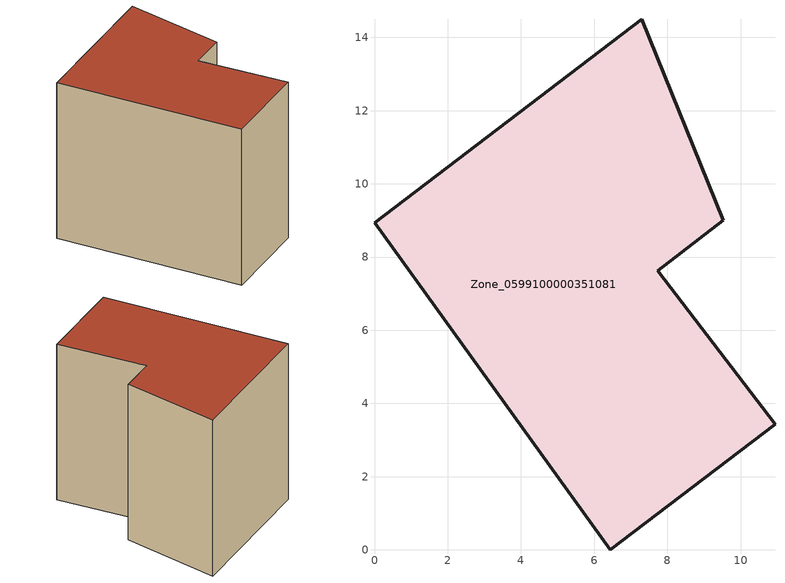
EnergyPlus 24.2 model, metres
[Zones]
Zone_0599100000351081
 floor ground (C_G): 0,8.93 7.3,14.5 9.53,9 7.74,7.63 10.94,3.43 6.44,0 z0
 wall outside (C_F): 6.44,0 10.94,3.43 7.74,7.63 9.53,9 7.3,14.5 0,8.93 6.44,0 z0:9.44
 roof outside (C_R): 7.3,14.5 0,8.93 6.44,0 10.94,3.43 7.74,7.63 9.53,9 z9.44
[BUILDING]
Pand.0599100000351081: North Axis=0; Terrain=City; Loads Convergence Tolerance Value=0.04; Temperature Convergence Tolerance Value=0.4; Solar Distribution=FullExterior; Maximum Number of Warmup Days=25; Minimum Number of Warmup Days=1
[Site:Location]
Rotterdam.The.Hague.AP_ZH_NLD Design_Conditions: Latitude=51.96; Longitude=4.45; Time Zone=1; Elevation=-4.5
[SITE:GROUNDTEMPERATURE:BUILDINGSURFACE]
18, 18, 18, 18, 18, 18, 18, 18, 18, 18, 18, 18
[MATERIAL] Thermal Absorptance=0.9; Solar Absorptance=0.7; Visible Absorptance=0.7
Name | Roughness | Thickness | Conductivity | Density | Specific Heat
G.TC.1992-2005 | MediumSmooth | 0.15 | 0.06 | 540 | 1210
F.TC.1992-2005 | Rough | 0.3 | 0.12 | 1920 | 840
R.TC.1992-2005 | MediumRough | 0.2 | 0.08 | 1500 | 1000
[CONSTRUCTION]
C_G: G.TC.1992-2005
C_F: F.TC.1992-2005
C_R: R.TC.1992-2005
[ZONE]
Zone_0599100000351081: Type=1; Multiplier=1; Ceiling Height=Autocalculate; Volume=Autocalculate; Floor Area=autocalculate; Part of Total Floor Area=Yes
[ZONEINFILTRATION:DESIGNFLOWRATE]
Infil_Zone_0599100000351081: Zone or ZoneList or Space or SpaceList=Zone_0599100000351081; Schedule=AlwaysOn; Design Flow Rate Calculation Method=Flow/Area; Flow Rate per Floor Area=0.0015; Constant Term Coefficient=1; Temperature Term Coefficient=0; Velocity Term Coefficient=0; Velocity Squared Term Coefficient=0
[HVACTEMPLATE:ZONE:IDEALLOADSAIRSYSTEM]
Zone_0599100000351081: Maximum Heating Supply Air Temperature=50; Minimum Cooling Supply Air Temperature=13; Maximum Heating Supply Air Humidity Ratio=0.0156; Minimum Cooling Supply Air Humidity Ratio=0.0077; Heating Limit=NoLimit; Cooling Limit=NoLimit; Dehumidification Control Type=ConstantSensibleHeatRatio; Cooling Sensible Heat Ratio=0.7; Dehumidification Setpoint=60; Humidification Control Type=None; Humidification Setpoint=30; Outdoor Air Method=None; Outdoor Air Flow Rate per Person=0.00944; Outdoor Air Flow Rate per Zone Floor Area=0; Outdoor Air Flow Rate per Zone=0; Demand Controlled Ventilation Type=None; Outdoor Air Economizer Type=NoEconomizer; Heat Recovery Type=None; Sensible Heat Recovery Effectiveness=0.7; Latent Heat Recovery Effectiveness=0.65
[ZONECONTROL:THERMOSTAT]
ThermostatControl_Zone_0599100000351081: Zone or ZoneList=Zone_0599100000351081; Control Type Schedule=DualSetpointControlType; Control 1=Thermostat_Zone_0599100000351081; Temperature Difference Between Cutout And Setpoint=0
[THERMOSTATSETPOINT:DUALSETPOINT]
Thermostat_Zone_0599100000351081: Heating Setpoint Temperature Schedule=HeatingSetpoint_Zone_0599100000351081; Cooling Setpoint Temperature Schedule=CoolingSetpoint_Zone_0599100000351081
[SCHEDULE:COMPACT]
HeatingSetpoint_Zone_0599100000351081: Through: 12/31, For: AllDays, Until: 24:00, 21
CoolingSetpoint_Zone_0599100000351081: Through: 12/31, For: AllDays, Until: 24:00, 24
DualSetpointControlType: Through: 12/31, For: AllDays, Until: 24:00, 4
AlwaysOn: Through: 12/31, For: AllDays, Until: 24:00, 1
